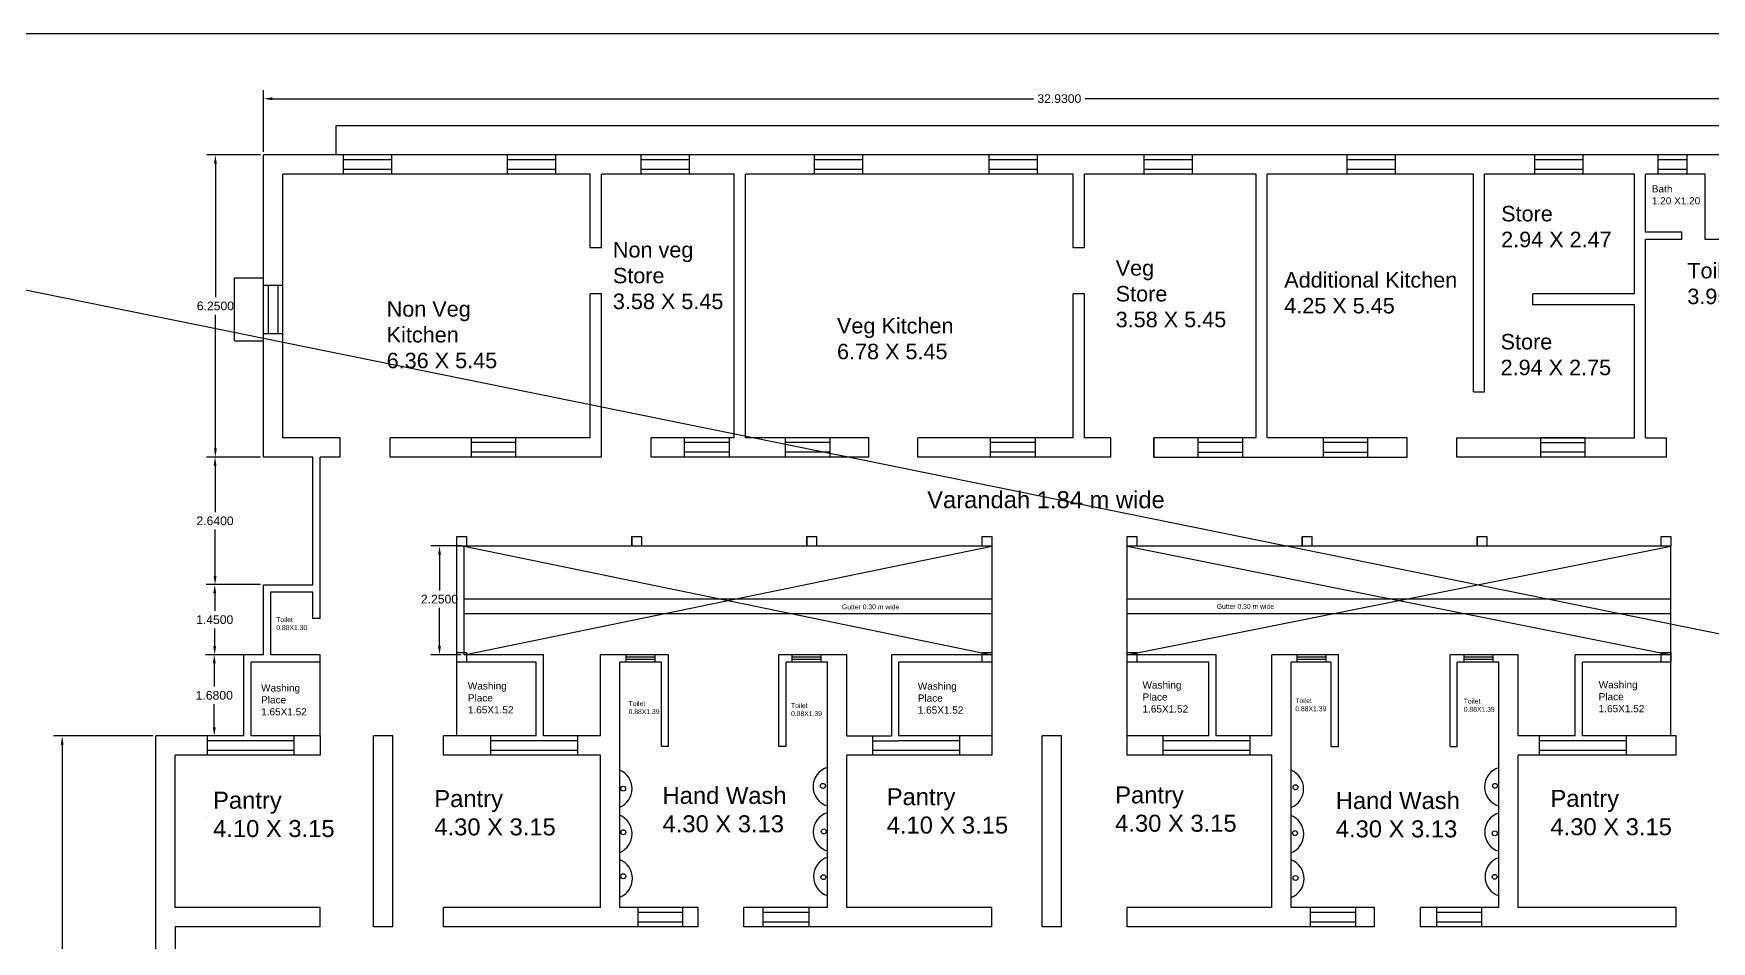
# Model space of a CAD drawing. Header units: inches. Extents: x 101 to 668, y -217 to 99.
# Drawn here: x 375.58 to 410.3, y 36.8 to 55.58 of the extents above; entities that cross this region are included whole.
import ezdxf

# ---------------------------------------------------------------- set-up
doc = ezdxf.new("R2010")
doc.units = ezdxf.units.IN
doc.header["$MEASUREMENT"] = 0
doc.styles.get("Standard").update_dxf_attribs({"font": 'arial.ttf'})
doc.dimstyles.get("Standard").update_dxf_attribs({"dimtxt": 0.18, "dimasz": 0.18, "dimexe": 0.18, "dimexo": 0.0625, "dimgap": 0.09, "dimtad": 0, "dimtih": 1, "dimtoh": 1, "dimdec": 4, "dimzin": 0, "dimdsep": 46, "dimtxsty": 'Standard', "dimcen": 0.09, "dimadec": 0, "dimazin": 0, "dimtfac": 1, "dimtdec": 4, "dimtofl": 0, "dimtmove": 0, "dimatfit": 3, "dimfxl": 1, "dimtolj": 1, "dimtzin": 0, "dimarcsym": 0})

# ---------------------------------------------------------------- blocks, each defined once
blk = doc.blocks.new('*D125')
at = {"color": 0, "lineweight": -2}
for p, q in [((384.424, 44.982), (383.796, 44.982)), ((383.976, 44.802), (383.976, 44.063)), ((383.976, 42.912), (383.976, 43.7)), ((384.424, 42.732), (383.796, 42.732))]:
    blk.add_line(p, q, dxfattribs=at)
at = {"color": 0}
for points in [[(383.946, 44.802), (384.006, 44.802), (383.976, 44.982)], [(383.946, 42.912), (384.006, 42.912), (383.976, 42.732)]]:
    blk.add_solid(points, dxfattribs=at)
at = {"layer": 'Defpoints', "color": 0}
for p in [(383.976, 44.982), (384.487, 44.982), (384.487, 42.732)]:
    blk.add_point(p, dxfattribs=at)
at = {"color": 0, "insert": (383.976, 43.882), "char_height": 0.18, "attachment_point": 5}
blk.add_mtext('\\A1;2.2500', dxfattribs=at)
blk = doc.blocks.new('*D126')
at = {"color": 0, "lineweight": -2}
for p, q in [((378.044, 41.052), (375.987, 41.052)), ((376.167, 40.872), (376.167, 33.723)), ((376.167, 26.212), (376.167, 33.36)), ((378.044, 26.032), (375.987, 26.032))]:
    blk.add_line(p, q, dxfattribs=at)
at = {"color": 0}
for points in [[(376.137, 40.872), (376.197, 40.872), (376.167, 41.052)], [(376.137, 26.212), (376.197, 26.212), (376.167, 26.032)]]:
    blk.add_solid(points, dxfattribs=at)
at = {"layer": 'Defpoints', "color": 0}
for p in [(378.107, 41.052), (376.167, 26.032), (378.107, 26.032)]:
    blk.add_point(p, dxfattribs=at)
at = {"color": 0, "insert": (376.167, 33.542), "char_height": 0.18, "attachment_point": 5}
blk.add_mtext('\\A1;15.15', dxfattribs=at)
blk = doc.blocks.new('*D127')
at = {"color": 0, "lineweight": -2}
for p, q in [((379.864, 42.732), (379.135, 42.732)), ((379.315, 42.552), (379.315, 42.073)), ((379.315, 41.232), (379.315, 41.71)), ((379.864, 41.052), (379.135, 41.052))]:
    blk.add_line(p, q, dxfattribs=at)
at = {"color": 0}
for points in [[(379.285, 42.552), (379.345, 42.552), (379.315, 42.732)], [(379.285, 41.232), (379.345, 41.232), (379.315, 41.052)]]:
    blk.add_solid(points, dxfattribs=at)
at = {"layer": 'Defpoints', "color": 0}
for p in [(379.315, 42.732), (379.927, 42.732), (379.927, 41.052)]:
    blk.add_point(p, dxfattribs=at)
at = {"color": 0, "insert": (379.315, 41.892), "char_height": 0.18, "attachment_point": 5}
blk.add_mtext('\\A1;1.6800', dxfattribs=at)
blk = doc.blocks.new('*D128')
at = {"color": 0, "lineweight": -2}
for p, q in [((380.274, 44.182), (379.144, 44.182)), ((379.324, 44.002), (379.324, 43.638)), ((379.324, 42.912), (379.324, 43.275)), ((380.274, 42.732), (379.144, 42.732))]:
    blk.add_line(p, q, dxfattribs=at)
at = {"color": 0}
for points in [[(379.294, 44.002), (379.354, 44.002), (379.324, 44.182)], [(379.294, 42.912), (379.354, 42.912), (379.324, 42.732)]]:
    blk.add_solid(points, dxfattribs=at)
at = {"layer": 'Defpoints', "color": 0}
for p in [(379.324, 44.182), (380.337, 44.182), (380.337, 42.732)]:
    blk.add_point(p, dxfattribs=at)
at = {"color": 0, "insert": (379.324, 43.457), "char_height": 0.18, "attachment_point": 5}
blk.add_mtext('\\A1;1.4500', dxfattribs=at)
blk = doc.blocks.new('*D129')
at = {"color": 0, "lineweight": -2}
for p, q in [((380.274, 46.822), (379.151, 46.822)), ((379.331, 46.642), (379.331, 45.683)), ((379.331, 44.362), (379.331, 45.32)), ((380.274, 44.182), (379.151, 44.182))]:
    blk.add_line(p, q, dxfattribs=at)
at = {"color": 0}
for points in [[(379.301, 46.642), (379.361, 46.642), (379.331, 46.822)], [(379.301, 44.362), (379.361, 44.362), (379.331, 44.182)]]:
    blk.add_solid(points, dxfattribs=at)
at = {"layer": 'Defpoints', "color": 0}
for p in [(379.331, 46.822), (380.337, 46.822), (380.337, 44.182)]:
    blk.add_point(p, dxfattribs=at)
at = {"color": 0, "insert": (379.331, 45.502), "char_height": 0.18, "attachment_point": 5}
blk.add_mtext('\\A1;2.6400', dxfattribs=at)
blk = doc.blocks.new('*D130')
at = {"color": 0, "lineweight": -2}
for p, q in [((380.274, 53.072), (379.158, 53.072)), ((379.338, 52.892), (379.338, 50.128)), ((379.338, 47.002), (379.338, 49.765)), ((380.274, 46.822), (379.158, 46.822))]:
    blk.add_line(p, q, dxfattribs=at)
at = {"color": 0}
for points in [[(379.308, 52.892), (379.368, 52.892), (379.338, 53.072)], [(379.308, 47.002), (379.368, 47.002), (379.338, 46.822)]]:
    blk.add_solid(points, dxfattribs=at)
at = {"layer": 'Defpoints', "color": 0}
for p in [(380.337, 53.072), (379.338, 46.822), (380.337, 46.822)]:
    blk.add_point(p, dxfattribs=at)
at = {"color": 0, "insert": (379.338, 49.947), "char_height": 0.18, "attachment_point": 5}
blk.add_mtext('\\A1;6.2500', dxfattribs=at)
blk = doc.blocks.new('*D131')
at = {"color": 0, "lineweight": -2}
for p, q in [((380.337, 53.134), (380.337, 54.415)), ((380.517, 54.235), (396.269, 54.235)), ((413.087, 54.235), (397.335, 54.235)), ((413.267, 53.134), (413.267, 54.415))]:
    blk.add_line(p, q, dxfattribs=at)
at = {"color": 0}
for points in [[(380.517, 54.265), (380.517, 54.205), (380.337, 54.235)], [(413.087, 54.265), (413.087, 54.205), (413.267, 54.235)]]:
    blk.add_solid(points, dxfattribs=at)
at = {"layer": 'Defpoints', "color": 0}
for p in [(413.267, 54.235), (380.337, 53.072), (413.267, 53.072)]:
    blk.add_point(p, dxfattribs=at)
at = {"color": 0, "insert": (396.802, 54.235), "char_height": 0.18, "attachment_point": 5}
blk.add_mtext('\\A1;32.9300', dxfattribs=at)

msp = doc.modelspace()

# ---------------------------------------------------------------- linework, layer by layer
for p, q in [((503.45982, 24.28057), (357.78685, 53.85256)), ((411.5043, 53.67159), (381.83396, 53.67159)), ((381.83396, 53.67159), (381.83396, 53.07159)), ((413.26696, 53.07159), (380.33696, 53.07159)), ((380.33696, 46.82159), (380.33696, 53.07159)), ((381.98396, 53.07159), (381.98396, 52.67159)), ((382.98396, 52.97159), (381.98396, 52.97159)), ((382.98396, 53.07159), (382.98396, 52.67159)), ((385.37335, 53.07159), (385.37335, 52.67159)), ((386.37335, 52.97159), (385.37335, 52.97159)), ((386.37335, 53.07159), (386.37335, 52.67159)), ((388.14248, 53.07159), (388.14248, 52.67159)), ((389.14248, 52.97159), (388.14248, 52.97159)), ((389.14248, 53.07159), (389.14248, 52.67159)), ((391.72659, 53.07159), (391.72659, 52.67159)), ((392.72659, 52.97159), (391.72659, 52.97159)), ((392.72659, 53.07159), (392.72659, 52.67159)), ((395.34513, 53.07159), (395.34513, 52.67159)), ((396.34513, 52.97159), (395.34513, 52.97159)), ((396.34513, 53.07159), (396.34513, 52.67159)), ((398.55332, 53.07159), (398.55332, 52.67159)), ((399.55332, 52.97159), (398.55332, 52.97159)), ((399.55332, 53.07159), (399.55332, 52.67159)), ((402.75346, 53.07159), (402.75346, 52.67159)), ((403.75346, 52.97159), (402.75346, 52.97159)), ((403.75346, 53.07159), (403.75346, 52.67159)), ((406.63643, 53.07159), (406.63643, 52.67159)), ((407.63643, 52.97159), (406.63643, 52.97159)), ((407.63643, 53.07159), (407.63643, 52.67159)), ((409.19299, 52.67159), (409.19299, 53.07159)), ((409.79299, 52.97159), (409.19299, 52.97159)), ((409.79299, 52.67159), (409.79299, 53.07159)), ((384.31696, 52.67159), (380.73696, 52.67159)), ((380.73696, 47.22159), (380.73696, 52.67159)), ((382.98396, 52.77159), (381.98396, 52.77159)), ((387.09696, 52.67159), (384.31696, 52.67159)), ((386.37335, 52.77159), (385.37335, 52.77159)), ((387.09696, 51.15159), (387.09696, 52.67159)), ((390.07696, 52.67159), (387.32696, 52.67159)), ((387.32696, 51.15159), (387.32696, 52.67159)), ((389.14248, 52.77159), (388.14248, 52.77159)), ((390.07696, 47.22159), (390.07696, 52.67159)), ((394.27911, 52.67159), (390.30696, 52.67159)), ((390.30696, 47.22159), (390.30696, 52.67159)), ((392.72659, 52.77159), (391.72659, 52.77159)), ((397.09175, 52.67159), (394.27911, 52.67159)), ((396.34513, 52.77159), (395.34513, 52.77159)), ((397.09175, 51.15159), (397.09175, 52.67159)), ((400.87259, 52.67159), (397.32175, 52.67159)), ((397.32175, 51.15159), (397.32175, 52.67159)), ((399.55332, 52.77159), (398.55332, 52.77159)), ((400.87259, 47.22159), (400.87259, 52.67159)), ((405.37032, 52.67159), (401.10259, 52.67159)), ((401.10259, 47.22159), (401.10259, 52.67159)), ((403.75346, 52.77159), (402.75346, 52.77159)), ((405.37032, 48.17159), (405.37032, 52.67159)), ((408.70559, 52.67159), (405.60032, 52.67159)), ((405.60032, 50.20159), (405.60032, 52.67159)), ((407.63643, 52.77159), (406.63643, 52.77159)), ((408.70559, 50.20159), (408.70559, 52.67159)), ((410.16696, 52.67159), (408.93559, 52.67159)), ((408.93559, 51.47159), (408.93559, 52.67159)), ((410.16696, 52.67159), (408.93559, 52.67159)), ((408.93559, 51.47159), (408.93559, 52.67159)), ((409.79299, 52.77159), (409.19299, 52.77159)), ((410.16696, 51.32159), (410.16696, 52.67159)), ((406.63643, 51.39414), (406.63643, 51.39414)), ((409.68559, 51.47159), (408.93559, 51.47159)), ((409.68559, 51.32159), (409.68559, 51.47159)), ((387.32696, 51.15159), (387.09696, 51.15159)), ((397.32175, 51.15159), (397.09175, 51.15159)), ((408.93559, 50.20159), (408.93559, 51.32159)), ((409.68559, 51.32159), (408.93559, 51.32159)), ((410.76696, 51.32159), (410.16696, 51.32159)), ((379.73696, 49.22601), (379.73696, 50.52601)), ((379.73696, 50.52601), (380.33696, 50.52601)), ((380.33696, 50.37601), (380.73696, 50.37601)), ((380.43696, 49.37601), (380.43696, 50.37601)), ((380.63696, 49.37601), (380.63696, 50.37601)), ((387.09696, 47.22159), (387.09696, 50.20159)), ((387.32696, 50.20159), (387.09696, 50.20159)), ((387.32696, 46.82159), (387.32696, 50.20159)), ((397.09175, 47.22159), (397.09175, 50.20159)), ((397.32175, 50.20159), (397.09175, 50.20159)), ((397.32175, 47.22159), (397.32175, 50.20159)), ((405.60032, 48.17159), (405.60032, 50.20159)), ((408.70559, 50.20159), (406.60032, 50.20159)), ((406.60032, 49.97159), (406.60032, 50.20159)), ((408.93559, 47.22159), (408.93559, 50.20159)), ((408.70559, 49.97159), (406.60032, 49.97159)), ((408.70559, 47.22159), (408.70559, 49.97159)), ((380.33696, 49.37601), (380.73696, 49.37601)), ((379.73696, 49.22601), (380.33696, 49.22601)), ((405.37032, 48.17159), (405.60032, 48.17159)), ((381.91696, 47.22159), (380.73696, 47.22159)), ((381.91696, 46.82159), (381.91696, 47.22159)), ((384.54696, 47.22159), (382.95696, 47.22159)), ((382.95696, 46.82159), (382.95696, 47.22159)), ((387.09696, 47.22159), (384.54696, 47.22159)), ((384.63696, 46.82159), (384.63696, 47.22159)), ((385.55696, 46.82159), (385.55696, 47.22159)), ((390.07696, 47.22159), (388.35696, 47.22159)), ((388.35696, 46.82159), (388.35696, 47.22159)), ((389.04696, 46.82159), (389.04696, 47.22159)), ((389.97696, 46.82159), (389.97696, 47.22159)), ((392.85696, 47.22159), (390.30696, 47.22159)), ((391.13696, 46.82159), (391.13696, 47.22159)), ((392.05696, 46.82159), (392.05696, 47.22159)), ((392.85696, 46.82159), (392.85696, 47.22159)), ((397.09175, 47.22159), (393.87696, 47.22159)), ((393.87696, 46.82159), (393.87696, 47.22159)), ((395.37696, 46.82159), (395.37696, 47.22159)), ((396.30696, 46.82159), (396.30696, 47.22159)), ((397.86696, 47.22159), (397.32175, 47.22159)), ((397.86696, 46.82159), (397.86696, 47.22159)), ((398.75696, 46.82159), (398.75696, 47.22159)), ((400.87259, 47.22159), (398.75696, 47.22159)), ((398.75696, 47.22159), (398.75696, 46.82159)), ((399.67696, 46.82159), (399.67696, 47.22159)), ((400.59696, 46.82159), (400.59696, 47.22159)), ((403.99696, 47.22159), (401.10259, 47.22159)), ((402.26696, 46.82159), (402.26696, 47.22159)), ((403.18696, 46.82159), (403.18696, 47.22159)), ((403.99696, 46.82159), (403.99696, 47.22159)), ((405.02696, 46.82159), (405.02696, 47.22159)), ((405.02696, 47.22159), (408.70559, 47.22159)), ((407.68696, 47.22159), (406.76696, 47.22159)), ((406.76696, 46.82159), (406.76696, 47.22159)), ((407.68696, 46.82159), (407.68696, 47.22159)), ((408.93559, 47.22159), (409.36696, 47.22159)), ((409.36696, 46.82159), (409.36696, 47.22159)), ((385.55696, 47.12159), (384.63696, 47.12159)), ((385.55696, 46.92159), (384.63696, 46.92159)), ((389.97696, 47.12159), (389.04696, 47.12159)), ((389.97696, 46.92159), (389.04696, 46.92159)), ((392.05696, 47.12159), (391.13696, 47.12159)), ((392.05696, 46.92159), (391.13696, 46.92159)), ((396.30696, 47.12159), (395.37696, 47.12159)), ((396.30696, 46.92159), (395.37696, 46.92159)), ((400.59696, 47.12159), (399.67696, 47.12159)), ((399.67696, 46.92159), (400.59696, 46.92159)), ((403.18696, 47.12159), (402.26696, 47.12159)), ((402.26696, 46.92159), (403.18696, 46.92159)), ((406.76696, 47.12159), (407.68696, 47.12159)), ((407.68696, 46.92159), (406.76696, 46.92159)), ((381.35696, 46.82159), (380.33696, 46.82159)), ((381.35696, 44.18159), (381.35696, 46.82159)), ((381.91696, 46.82159), (381.50696, 46.82159)), ((381.50696, 43.48159), (381.50696, 46.82159)), ((387.32696, 46.82159), (382.95696, 46.82159)), ((392.85696, 46.82159), (388.35696, 46.82159)), ((397.86696, 46.82159), (393.87696, 46.82159)), ((398.75696, 46.82159), (403.99696, 46.82159)), ((409.36696, 46.82159), (405.02696, 46.82159)), ((384.33696, 44.98159), (384.33696, 45.18159)), ((384.33696, 45.18159), (384.53696, 45.18159)), ((384.53696, 45.18159), (384.53696, 44.98159)), ((387.95696, 45.18159), (387.95696, 44.98159)), ((387.95696, 44.98159), (387.95696, 45.18159)), ((387.95696, 45.18159), (388.15696, 45.18159)), ((388.15696, 45.18159), (388.15696, 44.98159)), ((391.57696, 45.18159), (391.57696, 44.98159)), ((391.57696, 44.98159), (391.57696, 45.18159)), ((391.57696, 45.18159), (391.77696, 45.18159)), ((391.77696, 45.18159), (391.77696, 44.98159)), ((395.20696, 44.98159), (395.20696, 45.18159)), ((395.20696, 45.18159), (395.40696, 45.18159)), ((395.40696, 45.18159), (395.40696, 44.98159)), ((398.20696, 44.98159), (398.20696, 45.18159)), ((398.20696, 45.18159), (398.40696, 45.18159)), ((398.40696, 45.18159), (398.40696, 44.98159)), ((401.82696, 45.18159), (401.82696, 44.98159)), ((401.82696, 44.98159), (401.82696, 45.18159)), ((401.82696, 45.18159), (402.02696, 45.18159)), ((402.02696, 45.18159), (402.02696, 44.98159)), ((405.44696, 45.18159), (405.44696, 44.98159)), ((405.44696, 44.98159), (405.44696, 45.18159)), ((405.44696, 45.18159), (405.64696, 45.18159)), ((405.64696, 45.18159), (405.64696, 44.98159)), ((409.25696, 44.98159), (409.25696, 45.18159)), ((409.25696, 45.18159), (409.45696, 45.18159)), ((409.45696, 45.18159), (409.45696, 44.98159)), ((395.40696, 44.98159), (384.33696, 44.98159)), ((384.33696, 41.05159), (384.33696, 44.98159)), ((384.53696, 44.98159), (384.33696, 44.98159)), ((384.48696, 42.73159), (384.48696, 44.98159)), ((384.48696, 44.98159), (395.40696, 42.73159)), ((384.48696, 42.73159), (395.40696, 44.98159)), ((388.15696, 44.98159), (387.95696, 44.98159)), ((391.77696, 44.98159), (391.57696, 44.98159)), ((395.40696, 44.98159), (395.20696, 44.98159)), ((395.40696, 44.98159), (395.40696, 40.65159)), ((398.20696, 40.65159), (398.20696, 44.98159)), ((409.45696, 44.98159), (398.20696, 44.98159)), ((398.20696, 44.98159), (409.45696, 42.73159)), ((398.20696, 42.73159), (409.45696, 44.98159)), ((398.40696, 44.98159), (398.20696, 44.98159)), ((402.02696, 44.98159), (401.82696, 44.98159)), ((405.64696, 44.98159), (405.44696, 44.98159)), ((409.45696, 44.98159), (409.25696, 44.98159)), ((409.45696, 41.05159), (409.45696, 44.98159)), ((380.33696, 42.73159), (380.33696, 44.18159)), ((380.33696, 44.18159), (381.35696, 44.18159)), ((380.48696, 42.73159), (380.48696, 44.03159)), ((380.48696, 44.03159), (381.35696, 44.03159)), ((381.35696, 43.48159), (381.35696, 44.03159)), ((395.40696, 43.88159), (384.48696, 43.88159)), ((409.45696, 43.88159), (398.20696, 43.88159)), ((381.50696, 43.48159), (381.35696, 43.48159)), ((395.40696, 43.58159), (384.48696, 43.58159)), ((409.45696, 43.58159), (398.20696, 43.58159)), ((380.33696, 42.73159), (379.92696, 42.73159)), ((379.92696, 41.05159), (379.92696, 42.73159)), ((381.50696, 42.73159), (380.48696, 42.73159)), ((381.50696, 41.05159), (381.50696, 42.73159)), ((384.33696, 42.58159), (384.33696, 42.78159)), ((384.33696, 42.78159), (384.53696, 42.78159)), ((386.12696, 42.73159), (384.48696, 42.73159)), ((384.53696, 42.78159), (384.53696, 42.58159)), ((386.12696, 41.05159), (386.12696, 42.73159)), ((388.71696, 42.73159), (387.30696, 42.73159)), ((387.30696, 41.05159), (387.30696, 42.73159)), ((387.84048, 42.58159), (387.84048, 42.73159)), ((388.44048, 42.58159), (388.44048, 42.73159)), ((388.71696, 40.83159), (388.71696, 42.73159)), ((392.40696, 42.73159), (390.99696, 42.73159)), ((390.99696, 40.83159), (390.99696, 42.73159)), ((391.27555, 42.58159), (391.27555, 42.73159)), ((391.87555, 42.58159), (391.87555, 42.73159)), ((392.40696, 41.05159), (392.40696, 42.73159)), ((395.40696, 42.73159), (393.32696, 42.73159)), ((393.32696, 42.73159), (393.32696, 41.05159)), ((395.20696, 42.58159), (395.20696, 42.78159)), ((395.20696, 42.78159), (395.40696, 42.78159)), ((395.40696, 42.78159), (395.40696, 42.58159)), ((398.20696, 42.58159), (398.20696, 42.78159)), ((398.20696, 42.78159), (398.40696, 42.78159)), ((400.04696, 42.73159), (398.20696, 42.73159)), ((398.40696, 42.78159), (398.40696, 42.58159)), ((400.04696, 41.05159), (400.04696, 42.73159)), ((401.19696, 41.05159), (401.19696, 42.73159)), ((402.57696, 42.73159), (401.19696, 42.73159)), ((401.72243, 42.58159), (401.72243, 42.73159)), ((402.32243, 42.58159), (402.32243, 42.73159)), ((402.57696, 40.83159), (402.57696, 42.73159)), ((406.29696, 42.73159), (404.88696, 42.73159)), ((404.88696, 40.83159), (404.88696, 42.73159)), ((405.1778, 42.58159), (405.1778, 42.73159)), ((405.7778, 42.58159), (405.7778, 42.73159)), ((406.29696, 41.05159), (406.29696, 42.73159)), ((409.45696, 42.73159), (407.47696, 42.73159)), ((407.47696, 41.05159), (407.47696, 42.73159)), ((409.25696, 42.58159), (409.25696, 42.78159)), ((409.25696, 42.78159), (409.45696, 42.78159)), ((409.45696, 42.78159), (409.45696, 42.58159)), ((381.50696, 42.58159), (380.07696, 42.58159)), ((380.07696, 41.05159), (380.07696, 42.58159)), ((385.97696, 42.58159), (384.33696, 42.58159)), ((384.53696, 42.58159), (384.33696, 42.58159)), ((385.97696, 41.05159), (385.97696, 42.58159)), ((388.56696, 42.58159), (387.70696, 42.58159)), ((387.70696, 37.50159), (387.70696, 42.58159)), ((388.44048, 42.68159), (387.84048, 42.68159)), ((388.44048, 42.63159), (387.84048, 42.63159)), ((388.56696, 40.83159), (388.56696, 42.58159)), ((392.00696, 42.58159), (391.14696, 42.58159)), ((391.14696, 40.83159), (391.14696, 42.58159)), ((391.87555, 42.68159), (391.27555, 42.68159)), ((391.87555, 42.63159), (391.27555, 42.63159)), ((392.00696, 41.05159), (392.00696, 42.58159)), ((395.40696, 42.58159), (393.47696, 42.58159)), ((393.47696, 42.58159), (393.47696, 41.05159)), ((395.40696, 42.58159), (395.20696, 42.58159)), ((399.89696, 42.58159), (398.20696, 42.58159)), ((398.40696, 42.58159), (398.20696, 42.58159)), ((399.89696, 41.05159), (399.89696, 42.58159)), ((402.42696, 42.58159), (401.59696, 42.58159)), ((401.59696, 37.50159), (401.59696, 42.58159)), ((402.32243, 42.68159), (401.72243, 42.68159)), ((402.32243, 42.63159), (401.72243, 42.63159)), ((402.42696, 40.83159), (402.42696, 42.58159)), ((405.89696, 42.58159), (405.03696, 42.58159)), ((405.03696, 40.83159), (405.03696, 42.58159)), ((405.7778, 42.68159), (405.1778, 42.68159)), ((405.7778, 42.63159), (405.1778, 42.63159)), ((405.89696, 37.50159), (405.89696, 42.58159)), ((409.45696, 42.58159), (407.62696, 42.58159)), ((407.62696, 41.05159), (407.62696, 42.58159)), ((409.45696, 42.58159), (409.25696, 42.58159)), ((379.92696, 41.05159), (378.10696, 41.05159)), ((378.10696, 26.03159), (378.10696, 41.05159)), ((379.16467, 41.05159), (379.16467, 40.65159)), ((381.50696, 41.05159), (380.07696, 41.05159)), ((380.96467, 41.05159), (380.96467, 40.65159)), ((381.50696, 41.05159), (381.50696, 40.65159)), ((383.00696, 41.05159), (382.60696, 41.05159)), ((382.60696, 37.10159), (382.60696, 41.05159)), ((383.00696, 37.10159), (383.00696, 41.05159)), ((384.48696, 41.05159), (384.05696, 41.05159)), ((384.05696, 40.65159), (384.05696, 41.05159)), ((385.97696, 41.05159), (384.48696, 41.05159)), ((385.03039, 41.05159), (385.03039, 40.65159)), ((387.30696, 41.05159), (386.12696, 41.05159)), ((386.83039, 41.05159), (386.83039, 40.65159)), ((392.00696, 37.50159), (392.00696, 41.05159)), ((392.40696, 41.05159), (393.32696, 41.05159)), ((392.93902, 41.05159), (392.93902, 40.65159)), ((395.40696, 41.05159), (393.47696, 41.05159)), ((394.73902, 41.05159), (394.73902, 40.65159)), ((396.84696, 41.05159), (396.44696, 41.05159)), ((396.44696, 37.10159), (396.44696, 41.05159)), ((396.84696, 37.10159), (396.84696, 41.05159)), ((399.89696, 41.05159), (398.20696, 41.05159)), ((398.94328, 41.05159), (398.94328, 40.65159)), ((401.19696, 41.05159), (400.04696, 41.05159)), ((400.74328, 41.05159), (400.74328, 40.65159)), ((401.59696, 37.50159), (401.59696, 41.05159)), ((405.89696, 37.50159), (405.89696, 41.05159)), ((407.47696, 41.05159), (406.29696, 41.05159)), ((406.73128, 41.05159), (406.73128, 40.65159)), ((409.56696, 41.05159), (407.62696, 41.05159)), ((408.53128, 41.05159), (408.53128, 40.65159)), ((409.56696, 40.65159), (409.56696, 41.05159)), ((381.50696, 40.65159), (378.50696, 40.65159)), ((378.50696, 37.50159), (378.50696, 40.65159)), ((380.07696, 40.95159), (379.16467, 40.95159)), ((380.96467, 40.75159), (379.16467, 40.75159)), ((380.96467, 40.95159), (380.07696, 40.95159)), ((387.30696, 40.65159), (384.05696, 40.65159)), ((385.97696, 40.95159), (385.03039, 40.95159)), ((386.83039, 40.75159), (385.03039, 40.75159)), ((386.83039, 40.95159), (385.97696, 40.95159)), ((387.30696, 37.50159), (387.30696, 40.65159)), ((388.71696, 40.83159), (388.56696, 40.83159)), ((391.14696, 40.83159), (390.99696, 40.83159)), ((395.40696, 40.65159), (392.40696, 40.65159)), ((392.40696, 37.50159), (392.40696, 40.65159)), ((392.93902, 40.95159), (393.47696, 40.95159)), ((394.73902, 40.75159), (392.93902, 40.75159)), ((394.73902, 40.95159), (393.47696, 40.95159)), ((401.19696, 40.65159), (398.20696, 40.65159)), ((400.04696, 40.95159), (398.94328, 40.95159)), ((400.74328, 40.75159), (398.94328, 40.75159)), ((400.74328, 40.95159), (400.04696, 40.95159)), ((401.19696, 37.50159), (401.19696, 40.65159)), ((402.42696, 40.83159), (402.57696, 40.83159)), ((404.88696, 40.83159), (405.03696, 40.83159)), ((406.29696, 37.50159), (406.29696, 40.65159)), ((409.56696, 40.65159), (406.29696, 40.65159)), ((407.62696, 40.95159), (406.73128, 40.95159)), ((408.53128, 40.75159), (406.73128, 40.75159)), ((408.53128, 40.95159), (407.62696, 40.95159)), ((379.16467, 39.38035), (379.16467, 39.38035)), ((385.03039, 39.18133), (385.03039, 39.18133)), ((398.94328, 39.09634), (398.94328, 39.09634)), ((381.50696, 37.50159), (378.50696, 37.50159)), ((381.50696, 37.10159), (381.50696, 37.50159)), ((387.30696, 37.50159), (384.05696, 37.50159)), ((384.05696, 37.10159), (384.05696, 37.50159)), ((389.32696, 37.50159), (387.70696, 37.50159)), ((388.09001, 37.10159), (388.09001, 37.50159)), ((389.01001, 37.10159), (389.01001, 37.50159)), ((389.32696, 37.10159), (389.32696, 37.50159)), ((392.00696, 37.50159), (390.27696, 37.50159)), ((390.27696, 37.10159), (390.27696, 37.50159)), ((390.67696, 37.10159), (390.67696, 37.50159)), ((391.62696, 37.10159), (391.62696, 37.50159)), ((395.40696, 37.50159), (392.40696, 37.50159)), ((395.40696, 37.10159), (395.40696, 37.50159)), ((398.20696, 37.10159), (398.20696, 37.50159)), ((401.19696, 37.50159), (398.20696, 37.50159)), ((403.32696, 37.50159), (401.59696, 37.50159)), ((401.99696, 37.10159), (401.99696, 37.50159)), ((402.93696, 37.10159), (402.93696, 37.50159)), ((403.32696, 37.10159), (403.32696, 37.50159)), ((404.27696, 37.10159), (404.27696, 37.50159)), ((405.89696, 37.50159), (404.27696, 37.50159)), ((404.61473, 37.10159), (404.61473, 37.50159)), ((405.54473, 37.10159), (405.54473, 37.50159)), ((409.56696, 37.50159), (406.29696, 37.50159)), ((409.56696, 37.10159), (409.56696, 37.50159)), ((389.01001, 37.40159), (388.09001, 37.40159)), ((389.01001, 37.20159), (388.09001, 37.20159)), ((391.62696, 37.40159), (390.67696, 37.40159)), ((391.62696, 37.20159), (390.67696, 37.20159)), ((402.93696, 37.40159), (401.99696, 37.40159)), ((402.93696, 37.20159), (401.99696, 37.20159)), ((405.54473, 37.40159), (404.61473, 37.40159)), ((405.54473, 37.20159), (404.61473, 37.20159)), ((381.50696, 37.10159), (378.50696, 37.10159)), ((378.50696, 37.10159), (378.50696, 26.43159)), ((383.00696, 37.10159), (382.60696, 37.10159)), ((389.32696, 37.10159), (384.05696, 37.10159)), ((395.40696, 37.10159), (390.27696, 37.10159)), ((396.84696, 37.10159), (396.44696, 37.10159)), ((403.32696, 37.10159), (398.20696, 37.10159)), ((409.56696, 37.10159), (404.27696, 37.10159))]:
    msp.add_line(p, q)
msp.add_lwpolyline([(372.57623, 55.58244), (420.08075, 55.58244), (420.08075, 17.90916), (372.57623, 17.90916)], close=True)
for centre in [(387.77707, 39.96132), (391.91038, 40.01868), (401.69016, 39.99122), (405.81829, 40.02051), (387.78068, 39.06003), (391.92812, 39.07682), (401.67978, 39.04269), (405.81563, 39.03901), (387.77792, 38.14985), (391.91988, 38.13147), (401.69128, 38.115), (405.81156, 38.13765)]:
    msp.add_circle(centre, 0.051)
for centre, start, end in [((387.54541, 39.96121), 292.884229, 67.115771), ((392.12061, 40.00318), 105.875462, 254.124538), ((401.44253, 39.9557), 291.822141, 68.177859), ((406.01773, 39.99766), 106.899334, 253.100666), ((387.54773, 39.0272), 292.53675, 67.46325), ((392.12293, 39.06916), 106.208988, 253.791012), ((401.44486, 39.02168), 291.477275, 68.522725), ((406.02006, 39.06365), 107.234638, 252.765362), ((392.12971, 38.14526), 107.184467, 252.815533), ((387.55451, 38.10329), 291.528785, 68.471215), ((401.45163, 38.09778), 290.476602, 69.523398), ((406.02683, 38.13974), 108.215556, 251.784444)]:
    msp.add_arc(centre, 0.41545, start, end)

# ---------------------------------------------------------------- texts
at = {"attachment_point": 1}
for s, insert, char_height, width in [('Bath\\P1.20 X1.20', (409.06283, 52.44453), 0.14837, 2.729872), ('Store\\P2.94 X 2.47', (405.94539, 52.01713), 0.3200978, 2.729872), ('Non veg\\PStore\\P3.58 X 5.45', (387.56371, 51.27), 0.3200978, 2.729872), ('Veg\\PStore\\P3.58 X 5.45', (397.96886, 50.89424), 0.3200978, 2.729872), ('Toilet\\P3.95 X 5.45', (409.79755, 50.8387), 0.3200978, 2.729872), ('Additional Kitchen\\P4.25 X 5.45', (401.45702, 50.64746), 0.3200978, 3.7452216), ('Non Veg Kitchen\\P6.36 X 5.45', (382.8825, 50.04656), 0.3200978, 2.729872), ('Veg Kitchen\\P6.78 X 5.45', (392.20157, 49.69865), 0.3200978, 2.729872), ('Store\\P2.94 X 2.75', (405.93412, 49.36895), 0.3200978, 2.729872), ('Varandah 1.84 m wide', (394.06772, 46.11569), 0.351739, 8.6047683), ('Gutter 0.30 m wide', (392.30442, 43.7729), 0.100473, 2.729872), ('Gutter 0.30 m wide', (400.06018, 43.78212), 0.100473, 2.729872), ('Toilet\\P0.88X1.30', (380.59802, 43.51081), 0.100473, 2.729872), ('Washing \\PPlace\\P1.65X1.52', (380.28447, 42.1209), 0.14837, 2.729872), ('Washing \\PPlace\\P1.65X1.52', (384.5621, 42.16198), 0.14837, 2.729872), ('Washing \\PPlace\\P1.65X1.52', (393.87311, 42.15726), 0.14837, 2.729872), ('Washing \\PPlace\\P1.65X1.52', (398.52349, 42.18013), 0.14837, 2.729872), ('Washing \\PPlace\\P1.65X1.52', (407.96308, 42.18673), 0.14837, 2.729872), ('Toilet\\P0.88X1.39', (387.8894, 41.77256), 0.100473, 2.729872), ('Toilet\\P0.88X1.39', (391.2506, 41.7317), 0.100473, 2.729872), ('Toilet\\P0.88X1.39', (401.68618, 41.83264), 0.100473, 2.729872), ('Toilet\\P0.88X1.39', (405.17123, 41.82196), 0.100473, 2.729872), ('Pantry\\P4.30 X 3.15', (383.86881, 39.93312), 0.351739, 8.6047683), ('Hand Wash\\P4.30 X 3.13', (388.59158, 39.99771), 0.351739, 8.6047683), ('Pantry\\P4.10 X 3.15', (393.23029, 39.97111), 0.351739, 8.6047683), ('Pantry\\P4.30 X 3.15', (397.95781, 40.00899), 0.351739, 8.6047683), ('Pantry\\P4.30 X 3.15', (406.96541, 39.93654), 0.351739, 8.6047683), ('Pantry\\P4.10 X 3.15', (379.29103, 39.89923), 0.351739, 8.6047683), ('Hand Wash\\P4.30 X 3.13', (402.52368, 39.89262), 0.351739, 8.6047683)]:
    msp.add_mtext(s, dxfattribs=dict(at, insert=insert, char_height=char_height, width=width))

# ---------------------------------------------------------------- dimensions: what is measured, and where the dimension line sits
dim = msp.add_linear_dim(base=(413.26696, 54.23492), p1=(380.33696, 53.07159), p2=(413.26696, 53.07159), dimstyle='Standard')
dim.commit()
dim.dimension.update_dxf_attribs({"geometry": '*D131', "text_midpoint": (396.80196, 54.23492)})
for base, p1, p2, picture, middle in [((379.33799, 46.82159), (380.33696, 53.07159), (380.33696, 46.82159), '*D130', (379.33799, 49.94659)), ((379.33134, 46.82159), (380.33696, 44.18159), (380.33696, 46.82159), '*D129', (379.33134, 45.50159)), ((379.32361, 44.18159), (380.33696, 42.73159), (380.33696, 44.18159), '*D128', (379.32361, 43.45659)), ((379.31545, 42.73159), (379.92696, 41.05159), (379.92696, 42.73159), '*D127', (379.31545, 41.89159))]:
    dim = msp.add_linear_dim(base=base, p1=p1, p2=p2, angle=90, dimstyle='Standard')
    dim.commit()
    dim.dimension.update_dxf_attribs({"geometry": picture, "text_midpoint": middle})
dim = msp.add_linear_dim(base=(383.97643, 44.98159), p1=(384.48696, 42.73159), p2=(384.48696, 44.98159), angle=90, dimstyle='Standard')
dim.commit()
dim.dimension.update_dxf_attribs({"geometry": '*D125', "text_midpoint": (383.97643, 43.88159), "dimtype": 160})
dim = msp.add_linear_dim(base=(376.16736, 26.03159), p1=(378.10696, 41.05159), p2=(378.10696, 26.03159), angle=90, text='15.15', dimstyle='Standard')
dim.commit()
dim.dimension.update_dxf_attribs({"geometry": '*D126', "text_midpoint": (376.16736, 33.54159)})

doc.saveas('drawing.dxf')
